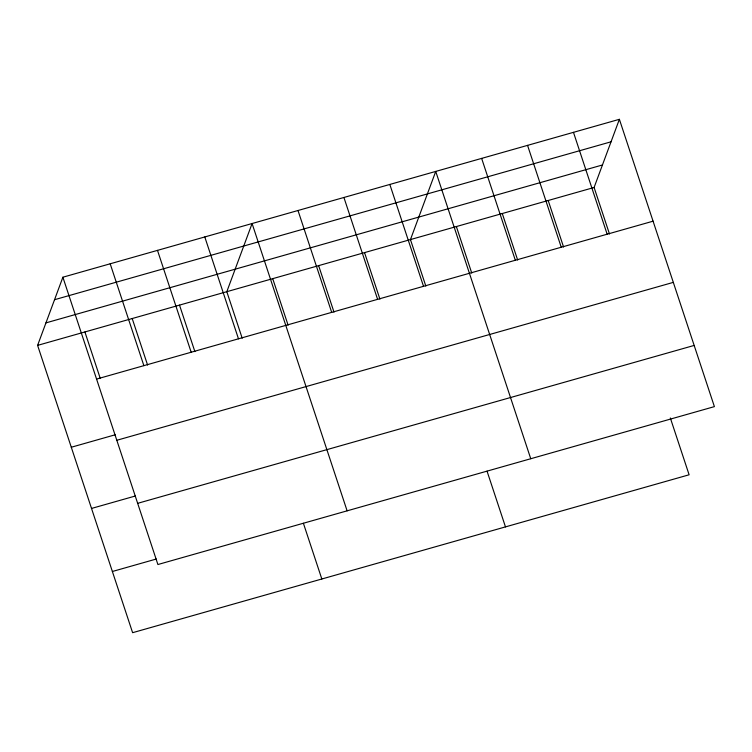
<?xml version="1.0" encoding="UTF-8"?>
<svg xmlns="http://www.w3.org/2000/svg" width="752" height="752" viewBox="0 0 752 752"><rect width="100%" height="100%" fill="white"/><g stroke="black" fill="none" stroke-linecap="round" stroke-linejoin="round"><path stroke-width="1.13" d="M670.323 417.962L689.114 474.785L132.615 632.686L37.6 345.375L62.886 277.215L619.385 119.314L714.4 406.625L157.901 564.526L62.886 277.215M609.477 233.985L594.099 187.474L619.385 119.314M54.539 299.71L611.038 141.808M45.947 322.881L602.446 164.979M37.6 345.375L594.099 187.474M96.566 379.083L653.074 221.182M71.29 447.243L115.216 434.778M116.814 440.277L673.313 282.376M91.528 508.437L135.454 495.972M137.663 503.332L694.162 345.431M112.377 571.492L156.303 559.027M573.475 132.343L607.155 234.21M548.189 200.502L563.568 247.004M527.556 145.371L561.246 247.239M502.28 213.53L517.658 260.032M481.647 158.399L515.336 260.267M456.37 226.559L471.748 273.061M530.752 458.729L435.737 171.428L410.451 239.587L425.839 286.089M487.042 471.156L505.476 526.889M389.827 184.447L423.517 286.315M364.541 252.606L379.92 299.117M343.918 197.475L377.607 299.343M318.632 265.635L334.01 312.136M297.999 210.504L331.688 312.371M272.722 278.663L288.101 325.165M347.114 510.834L252.089 223.532L226.813 291.691L242.191 338.193M303.394 523.27L321.828 578.993M204.788 236.955L238.478 338.814M179.512 305.115L194.89 351.616M157.488 250.369L191.177 352.237M132.202 318.528L147.589 365.04M110.187 263.792L143.876 365.66M84.901 331.952L100.279 378.453"/></g></svg>
